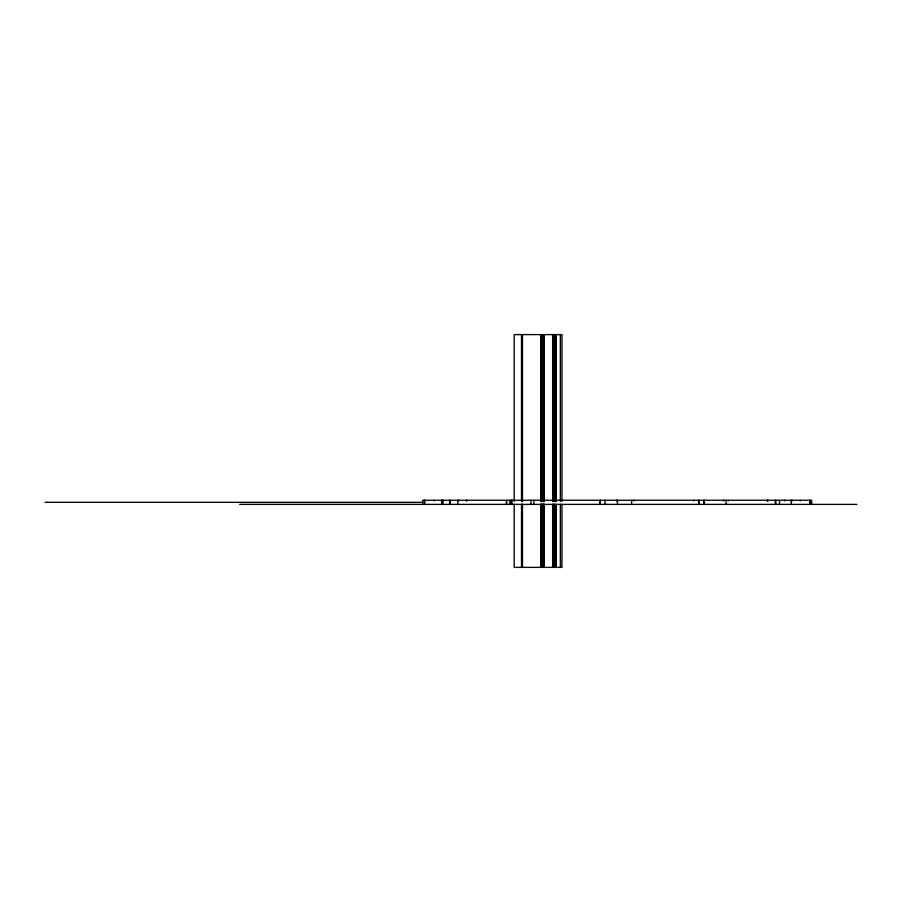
<?xml version="1.0" encoding="UTF-8"?>
<svg xmlns="http://www.w3.org/2000/svg" width="902" height="902" viewBox="0 0 902 902"><rect width="100%" height="100%" fill="white"/><g stroke="black" fill="none" stroke-linecap="round" stroke-linejoin="round"><path stroke-width="1.35" d="M45.1 502.324L424.041 502.324M239.605 504.387L856.9 504.387M811.687 504.387L811.687 500.26L422.722 500.26L422.722 504.387M810.188 500.26L810.188 504.387M809.669 500.26L809.669 504.387M800.345 500.26L800.345 501.038M792.486 500.26L792.486 501.038M791.279 500.26L791.279 504.387M791.031 500.26L791.031 501.038M784.436 500.26L784.436 501.038M779.52 500.26L779.52 504.387M775.833 500.26L775.833 504.387M775.303 500.26L775.303 504.387M767.861 500.26L767.861 501.038M767.636 500.26L767.636 501.038M767.207 500.26L767.207 501.038M728.309 500.26L728.309 501.038M726.121 500.26L726.121 504.387M723.686 500.26L723.686 501.038M704.417 500.26L704.417 504.387M703.91 500.26L703.91 504.387M699.084 500.26L699.084 504.387M698.678 500.26L698.678 504.387M693.976 500.26L693.976 501.038M633.993 500.26L634.05 501.038M631.625 500.26L631.625 504.387M617.464 500.26L617.464 504.387M616.63 500.26L616.63 501.038M605.005 500.26L605.005 504.387M600.225 500.26L600.225 504.387M600.022 500.26L600.022 504.387M561.969 501.489L561.969 334.608L514.185 334.608L514.185 501.489M561.969 504.286L561.969 567.392L514.185 567.392L514.185 504.286M560.345 334.608L560.345 501.489M560.345 504.286L560.345 567.392M556.128 334.608L556.128 501.489M556.128 504.286L556.128 567.392M555.711 334.608L555.711 501.489M555.711 504.286L555.711 567.392M554.29 334.608L554.29 501.489M554.29 504.286L554.29 567.392M553.873 334.608L553.873 501.489M553.873 504.286L553.873 567.392M553.174 334.608L553.174 501.489M553.174 504.286L553.174 567.392M552.644 334.608L552.644 501.489M552.644 504.286L552.644 567.392M544.267 334.608L544.267 501.489M544.267 504.286L544.267 567.392M543.929 334.608L543.929 501.489M543.929 504.286L543.929 567.392M543.579 334.608L543.579 501.489M543.579 504.286L543.579 567.392M543.308 334.608L543.308 501.489M543.308 504.286L543.308 567.392M542.294 334.608L542.294 501.489M542.294 504.286L542.294 567.392M541.91 334.608L541.91 501.489M541.91 504.286L541.91 567.392M541.617 334.608L541.617 501.489M541.617 504.286L541.617 567.392M541.279 334.608L541.279 501.489M541.279 504.286L541.279 567.392M540.884 334.608L540.884 501.489M540.884 504.286L540.884 567.392M533.837 500.26L533.837 504.387M530.951 500.26L530.951 504.387M522.495 334.608L522.495 501.489M522.495 504.286L522.495 567.392M522.213 334.608L522.213 501.489M522.213 504.286L522.213 567.392M521.514 334.608L521.514 501.489M521.514 504.286L521.514 567.392M512.009 500.26L512.009 504.387M511.175 500.26L511.175 504.387M509.867 500.26L509.867 504.387M466.92 500.26L466.92 501.038M466.334 500.26L466.334 501.038M458.814 500.26L458.814 501.038M457.742 500.26L457.742 504.387M450.154 500.26L450.154 504.387M449.805 500.26L449.805 504.387M443.423 500.26L443.423 501.038M442.848 500.26L442.848 504.387M442.104 500.26L442.104 504.387M441.743 500.26L441.743 504.387M434.042 500.26L434.042 501.038M424.718 501.038L424.718 500.26L424.718 503.868M506.574 504.387L506.574 500.26L506.462 504.387"/></g></svg>
